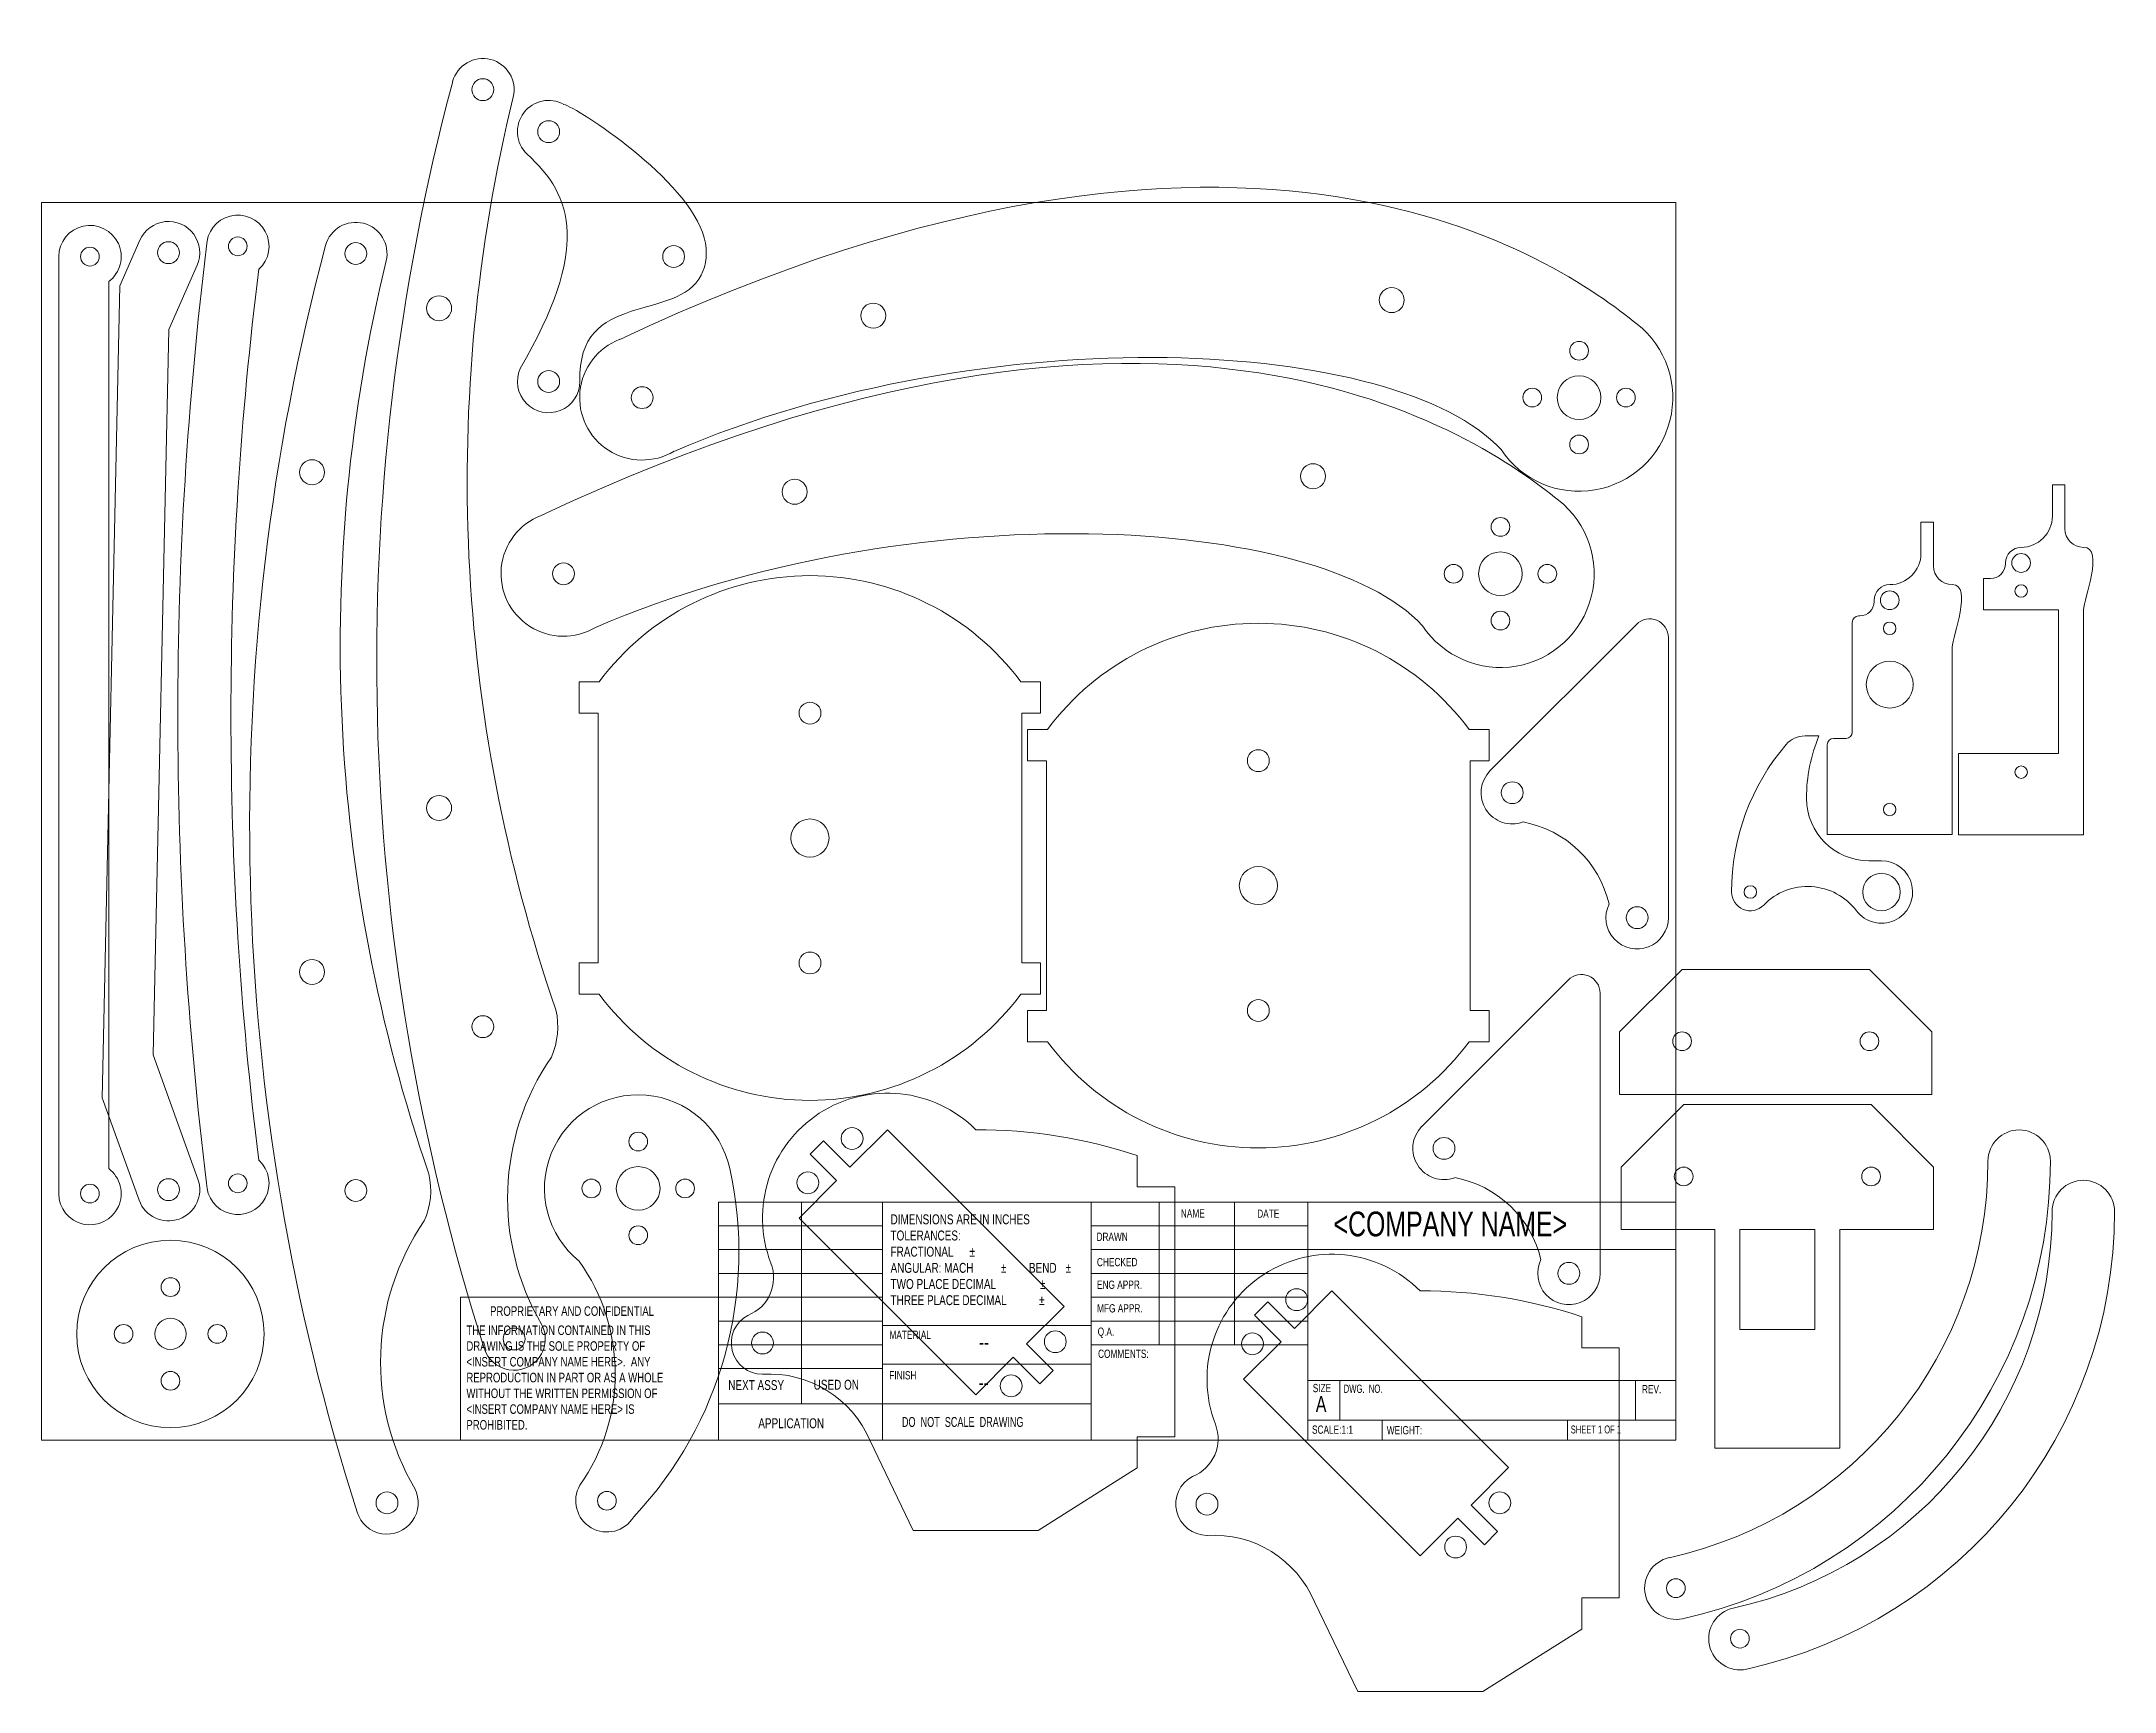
# Model space of a CAD drawing. Header units: millimetres. Extents: x 8 to 340, y -30 to 234.
import ezdxf

# ---------------------------------------------------------------- set-up
doc = ezdxf.new("R2010")
doc.units = ezdxf.units.MM
doc.styles.add('SLDTEXTSTYLE0', font='TXT', dxfattribs={"width": 0.75})
doc.styles.add('SLDTEXTSTYLE1', font='TXT', dxfattribs={"width": 0.694444})
doc.styles.add('SLDTEXTSTYLE2', font='TXT', dxfattribs={"width": 0.684783})
doc.styles.add('SLDTEXTSTYLE3', font='TXT', dxfattribs={"width": 0.6875})

# ---------------------------------------------------------------- blocks, each defined once
blk = doc.blocks.new('SW_NOTE_0')
at = {"color": 0, "linetype": 'Continuous', "lineweight": 0, "attachment_point": 1, "style": 'SLDTEXTSTYLE0'}
for s, insert, char_height in [('DIMENSIONS ARE IN INCHES', (0, 2.05), 1.5875), ('TOLERANCES:', (0, -0.54), 1.5875), ('FRACTIONAL', (0, -3.13), 1.587), ('ANGULAR: MACH', (0, -5.72), 1.5875), ('%%p', (12.64, -3.13), 1.587), ('%%p', (17.67, -5.72), 1.587), ('BEND', (22.16, -5.72), 1.587), ('%%p', (28.03, -5.72), 1.587), ('TWO PLACE DECIMAL', (0, -8.3), 1.5875), ('%%p', (23.92, -8.3), 1.587), ('THREE PLACE DECIMAL', (0, -10.89), 1.5875), ('%%p', (23.78, -10.89), 1.587)]:
    blk.add_mtext(s, dxfattribs=dict(at, insert=insert, char_height=char_height))
blk = doc.blocks.new('SW_NOTE_1')
at = {"color": 0, "linetype": 'Continuous', "lineweight": 0, "char_height": 1.524, "attachment_point": 1, "style": 'SLDTEXTSTYLE0'}
for s, insert in [('THE INFORMATION CONTAINED IN THIS', (0, 1.96)), ('<INSERT COMPANY NAME HERE>.  ANY', (0, -3.08)), ('DRAWING IS THE SOLE PROPERTY OF', (0, -0.56)), ('REPRODUCTION IN PART OR AS A WHOLE', (0, -5.61)), ('WITHOUT THE WRITTEN PERMISSION OF', (0, -8.13)), ('<INSERT COMPANY NAME HERE> IS', (0, -10.66)), ('PROHIBITED.', (0, -13.18))]:
    blk.add_mtext(s, dxfattribs=dict(at, insert=insert))

msp = doc.modelspace()

# ---------------------------------------------------------------- linework, layer by layer
at = {"color": 8, "linetype": 'Continuous', "lineweight": 0}
for p, q in [((8.38, 208.08), (270, 208.08)), ((8.38, 208.08), (8.38, 9.96)), ((270, 9.96), (270, 208.08)), ((116.77, 9.96), (116.77, 48.06)), ((116.77, 48.06), (143, 48.06)), ((130.03, 48.06), (130.03, 15.74)), ((143, 9.96), (143, 48.06)), ((143, 48.06), (270, 48.06)), ((176.45, 48.06), (176.45, 9.96)), ((187.29, 48.06), (187.29, 25.2)), ((199.38, 48.06), (199.38, 25.2)), ((211.11, 48.06), (211.11, 9.96)), ((116.77, 44.25), (143, 44.25)), ((176.45, 44.25), (211.11, 44.25)), ((116.77, 40.44), (143, 40.44)), ((176.45, 40.44), (270, 40.44)), ((116.77, 36.63), (143, 36.63)), ((176.45, 36.63), (211.11, 36.63)), ((116.77, 32.82), (75.44, 32.82)), ((75.44, 32.82), (75.44, 9.96)), ((116.77, 32.82), (143, 32.82)), ((176.45, 32.82), (211.11, 32.82)), ((116.77, 29.01), (143, 29.01)), ((176.45, 28.31), (143, 28.31)), ((176.45, 29.01), (211.11, 29.01)), ((116.77, 25.2), (143, 25.2)), ((176.45, 25.2), (211.11, 25.2)), ((116.77, 21.39), (143, 21.39)), ((143, 22.09), (176.45, 22.09)), ((211.11, 19.48), (270, 19.48)), ((216.21, 19.48), (216.21, 13.13)), ((263.57, 19.48), (263.57, 13.13)), ((143, 15.74), (116.77, 15.74)), ((143, 15.74), (176.45, 15.74)), ((270, 9.96), (8.38, 9.96)), ((211.11, 13.13), (270, 13.13)), ((222.99, 13.13), (222.99, 9.96)), ((252.69, 13.13), (252.69, 9.96))]:
    msp.add_line(p, q, dxfattribs=at)
at = {"color": 7, "linetype": 'Continuous', "lineweight": 15}
for p, q in [((11.14, 199.41), (11.14, 49.41)), ((24.14, 202.05), (20.92, 194.72)), ((28.77, 187.73), (33.3, 198.03)), ((20.92, 194.72), (18.09, 64.75)), ((19.14, 53.41), (19.14, 195.41)), ((26.24, 71.62), (28.77, 187.73)), ((330.3, 162.87), (330.3, 157.87)), ((332.3, 162.87), (330.3, 162.87)), ((332.3, 155.87), (332.3, 162.87)), ((309.27, 156.9), (309.27, 151.9)), ((311.27, 156.9), (309.27, 156.9)), ((311.27, 149.9), (311.27, 156.9)), ((322.8, 150.37), (322.8, 150.27)), ((319.3, 147.87), (319.3, 142.87)), ((320.4, 147.87), (319.3, 147.87)), ((301.77, 144.4), (301.77, 144.2)), ((319.3, 142.87), (331.3, 142.87)), ((331.3, 142.87), (331.3, 119.87)), ((335.3, 106.87), (335.3, 142.87)), ((263.72, 140.54), (240.3, 117.13)), ((298.27, 140.9), (298.27, 123.28)), ((299.47, 141.9), (299.27, 141.9)), ((268.84, 93.59), (268.84, 138.42)), ((314.27, 106.9), (314.27, 136.9)), ((94.48, 131.34), (94.48, 126.34)), ((97.66, 131.34), (94.48, 131.34)), ((168.34, 131.34), (165.16, 131.34)), ((168.34, 126.34), (168.34, 131.34)), ((94.48, 126.34), (97.48, 126.34)), ((97.48, 126.34), (97.48, 86.34)), ((165.34, 126.34), (168.34, 126.34)), ((165.34, 86.34), (165.34, 126.34)), ((166.26, 123.72), (166.26, 118.72)), ((169.44, 123.72), (166.26, 123.72)), ((240.12, 123.72), (236.94, 123.72)), ((240.12, 118.72), (240.12, 123.72)), ((292.94, 122.69), (290.71, 122.69)), ((294.27, 121.28), (294.27, 106.9)), ((297.27, 122.28), (295.27, 122.28)), ((315.3, 119.87), (315.3, 106.87)), ((331.3, 119.87), (315.3, 119.87)), ((166.26, 118.72), (169.26, 118.72)), ((169.26, 118.72), (169.26, 78.72)), ((237.12, 118.72), (240.12, 118.72)), ((237.12, 78.72), (237.12, 118.72)), ((294.27, 106.9), (314.27, 106.9)), ((315.3, 106.87), (335.3, 106.87)), ((302.94, 102.69), (300.94, 102.69)), ((94.48, 86.34), (94.48, 81.34)), ((97.48, 86.34), (94.48, 86.34)), ((168.34, 86.34), (165.34, 86.34)), ((168.34, 81.34), (168.34, 86.34)), ((252.79, 83.6), (229.37, 60.18)), ((271.02, 85.3), (261.02, 75.3)), ((301.02, 85.3), (271.02, 85.3)), ((311.02, 75.3), (301.02, 85.3)), ((94.48, 81.34), (97.66, 81.34)), ((165.16, 81.34), (168.34, 81.34)), ((257.91, 36.65), (257.91, 81.48)), ((166.26, 78.72), (166.26, 73.72)), ((169.26, 78.72), (166.26, 78.72)), ((240.12, 78.72), (237.12, 78.72)), ((240.12, 73.72), (240.12, 78.72)), ((166.26, 73.72), (169.44, 73.72)), ((236.94, 73.72), (240.12, 73.72)), ((261.02, 75.3), (261.02, 65.3)), ((311.02, 65.3), (311.02, 75.3)), ((33.42, 51.74), (26.24, 71.62)), ((18.09, 64.75), (24.02, 48.34)), ((261.02, 65.3), (311.02, 65.3)), ((271.28, 63.66), (261.28, 53.66)), ((301.28, 63.66), (271.28, 63.66)), ((311.28, 53.66), (301.28, 63.66)), ((133.56, 57.87), (131.44, 55.75)), ((137.8, 53.63), (133.56, 57.87)), ((143.81, 59.64), (137.8, 53.63)), ((172.09, 31.36), (143.81, 59.64)), ((131.44, 55.75), (135.68, 51.51)), ((183.81, 50.5), (183.81, 55.5)), ((261.28, 53.66), (261.28, 43.66)), ((311.28, 43.66), (311.28, 53.66)), ((135.68, 51.51), (129.67, 45.5)), ((189.81, 50.5), (183.81, 50.5)), ((189.81, 10.5), (189.81, 50.5)), ((129.67, 45.5), (157.95, 17.21)), ((261.28, 43.66), (276.28, 43.66)), ((276.28, 43.66), (276.28, 8.66)), ((292.28, 43.66), (280.28, 43.66)), ((280.28, 43.66), (280.28, 27.66)), ((292.28, 27.66), (292.28, 43.66)), ((296.28, 43.66), (311.28, 43.66)), ((296.28, 8.66), (296.28, 43.66)), ((214.97, 33.84), (208.96, 27.83)), ((243.26, 5.56), (214.97, 33.84)), ((166.08, 25.35), (172.09, 31.36)), ((204.72, 32.08), (202.6, 29.95)), ((202.6, 29.95), (206.84, 25.71)), ((208.96, 27.83), (204.72, 32.08)), ((254.97, 24.7), (254.97, 29.7)), ((280.28, 27.66), (292.28, 27.66)), ((170.33, 21.1), (166.08, 25.35)), ((206.84, 25.71), (200.83, 19.7)), ((260.97, 24.7), (254.97, 24.7)), ((260.97, -15.3), (260.97, 24.7)), ((157.95, 17.21), (163.96, 23.22)), ((163.96, 23.22), (168.2, 18.98)), ((168.2, 18.98), (170.33, 21.1)), ((200.83, 19.7), (229.12, -8.58)), ((183.81, 10.5), (189.81, 10.5)), ((183.81, 5.5), (183.81, 10.5)), ((141.03, 9.84), (147.95, -4.5)), ((276.28, 8.66), (296.28, 8.66)), ((167.95, -4.5), (183.81, 5.5)), ((237.25, -0.45), (243.26, 5.56)), ((229.12, -8.58), (235.13, -2.57)), ((235.13, -2.57), (239.37, -6.82)), ((241.49, -4.69), (237.25, -0.45)), ((147.95, -4.5), (167.95, -4.5)), ((239.37, -6.82), (241.49, -4.69)), ((212.19, -15.96), (219.12, -30.3)), ((254.97, -15.3), (260.97, -15.3)), ((254.97, -20.3), (254.97, -15.3)), ((239.12, -30.3), (254.97, -20.3)), ((219.12, -30.3), (239.12, -30.3))]:
    msp.add_line(p, q, dxfattribs=at)
for centre, radius in [((79.04, 226.14), 1.75), ((89.58, 219.42), 1.75), ((39.81, 201.06), 1.5), ((16.14, 199.41), 1.5), ((28.72, 200.04), 1.75), ((58.7, 199.9), 1.75), ((109.58, 199.42), 1.75), ((72.04, 191.14), 2), ((224.54, 192.45), 2), ((141.54, 189.96), 2), ((254.54, 184.34), 1.5), ((89.58, 179.42), 1.75), ((254.54, 176.84), 3.5), ((104.54, 176.84), 1.75), ((247.04, 176.84), 1.5), ((262.04, 176.84), 1.5), ((254.54, 169.34), 1.5), ((51.7, 164.9), 2), ((211.95, 164.26), 2), ((128.95, 161.76), 2), ((241.95, 156.14), 1.5), ((91.95, 148.64), 1.75), ((234.45, 148.64), 1.5), ((241.95, 148.64), 3.5), ((249.45, 148.64), 1.5), ((325.3, 150.37), 1.5), ((325.3, 145.87), 1), ((304.27, 144.4), 1.5), ((241.95, 141.14), 1.5), ((304.27, 139.9), 1), ((304.27, 130.9), 3.75), ((131.41, 126.34), 1.75), ((203.19, 118.72), 1.75), ((325.3, 116.87), 1), ((72.04, 111.14), 2), ((243.84, 113.59), 1.75), ((304.27, 110.9), 1), ((131.41, 106.34), 3.05), ((203.19, 98.72), 3.05), ((302.94, 97.69), 3), ((281.94, 97.69), 1), ((263.84, 93.59), 1.75), ((51.7, 84.9), 2), ((131.41, 86.34), 1.75), ((203.19, 78.72), 1.75), ((79.04, 76.14), 1.75), ((271.02, 73.8), 1.5), ((301.02, 73.8), 1.5), ((138.15, 58.23), 1.75), ((103.91, 57.74), 1.5), ((232.91, 56.65), 1.75), ((103.91, 50.24), 3.5), ((271.28, 52.16), 1.5), ((301.28, 52.16), 1.5), ((16.14, 49.41), 1.5), ((28.72, 50.04), 1.75), ((39.81, 51.06), 1.5), ((58.7, 49.9), 1.75), ((96.41, 50.24), 1.5), ((111.41, 50.24), 1.5), ((131.08, 51.15), 1.75), ((103.91, 42.74), 1.5), ((29.03, 26.95), 15), ((252.91, 36.65), 1.75), ((29.03, 34.45), 1.5), ((209.32, 32.43), 1.75), ((21.53, 26.95), 1.5), ((29.03, 26.95), 2.5), ((36.53, 26.95), 1.5), ((84.04, 26.14), 1.75), ((123.81, 25.5), 1.75), ((170.68, 25.7), 1.75), ((202.24, 25.36), 1.75), ((29.03, 19.45), 1.5), ((163.61, 18.63), 1.75), ((63.7, -0.1), 1.75), ((98.91, 0.24), 1.5), ((194.97, -0.3), 1.75), ((241.84, -0.1), 1.75), ((234.77, -7.17), 1.75), ((270.03, -13.75), 1.5), ((280.29, -21.83), 1.5)]:
    msp.add_circle(centre, radius, dxfattribs=at)
for centre, radius, start, end in [((79.04, 226.14), 5, 346.3395, 165.0658), ((422.05, 134.65), 360, 165.0658, 197.791), ((336.54, 163.55), 260, 166.3395, 199.0161), ((89.58, 219.42), 5, 60.6877, 225.4595), ((39.81, 201.06), 5, 312.5551, 180), ((16.14, 199.41), 5, 306.8699, 180), ((28.72, 200.04), 5, 336.2775, 156.2775), ((58.7, 199.9), 5, 346.3395, 165.0658), ((642.93, 126.06), 612.72, 172.96911, 187.03089), ((401.71, 108.41), 360, 165.0658, 197.791), ((608.89, 126.06), 570.18, 172.8147, 187.1853), ((316.21, 137.31), 260, 166.3395, 199.0161), ((104.54, 176.84), 10, 111.0351, 300.7), ((254.54, 176.84), 15, 213.6969, 51.7717), ((89.58, 179.42), 5, 155.5696, 0), ((241.95, 148.64), 15, 213.6969, 51.7717), ((91.95, 148.64), 10, 111.0351, 300.7), ((325.3, 157.87), 5, 270, 0), ((325.3, 150.37), 2.5, 90, 180), ((335.3, 155.87), 3, 180, 270), ((304.27, 151.9), 5, 270, 0), ((314.27, 149.9), 3, 180, 270), ((320.4, 150.27), 2.4, 270, 0), ((131.41, 106.34), 42, 36.5296, 143.4704), ((304.27, 144.4), 2.5, 90, 180), ((299.47, 144.2), 2.3, 270, 0), ((203.19, 98.72), 42, 36.5296, 143.4704), ((265.84, 138.42), 3, 360, 135), ((299.27, 140.9), 1, 90, 180), ((297.27, 123.28), 1, 270, 0), ((315.19, 97.69), 36.25, 139.3707, 180), ((290.71, 118.69), 4, 90, 139.3707), ((316.94, 112.69), 26, 157.3801, 180), ((295.27, 121.28), 1, 90, 180), ((243.84, 113.59), 5, 135, 290.4163), ((300.94, 112.69), 10, 180, 270), ((242.39, 91.78), 17.42, 13.2891, 79.4436), ((302.94, 97.69), 5, 217.0272, 90), ((281.94, 97.69), 3, 180, 315.8691), ((291.13, 88.78), 9.8, 37.0272, 135.8691), ((263.84, 93.59), 5, 153.9861, 0), ((254.91, 81.48), 3, 360, 135), ((131.41, 106.34), 42, 216.5296, 323.4704), ((79.04, 76.14), 12, 336.0633, 12.9941), ((203.19, 98.72), 42, 216.5296, 323.4704), ((123, 48.65), 40, 145.5614, 210.3745), ((103.91, 50.24), 15, 12.2643, 230.952), ((143.81, 45.5), 20, 45, 201.0898), ((232.91, 56.65), 5, 135, 290.4163), ((158.31, -20.9), 80.54, 71.5433, 90.2551), ((324.99, 54.61), 5, 0, 180), ((16.14, 49.41), 5, 180, 53.1301), ((39.81, 51.06), 5, 180, 47.4449), ((58.31, 40.04), 61.72, 316.6522, 12.5274), ((254.99, 54.61), 65, 282.4015, 0), ((254.99, 54.61), 75, 282.4015, 0), ((28.72, 50.04), 5, 199.8734, 19.8734), ((58.7, 49.9), 12, 336.0633, 12.9941), ((231.46, 34.84), 17.42, 13.2891, 79.4436), ((335.26, 46.54), 5, 0, 180), ((265.26, 46.54), 65, 282.4015, 0), ((265.26, 46.54), 75, 282.4015, 0), ((102.66, 22.41), 40, 145.5614, 210.3745), ((69.31, 20.58), 30.93, 324.7491, 35.6063), ((119.12, 35.95), 6.47, 291.3055, 21.3055), ((214.97, 19.7), 20, 45, 201.0898), ((252.91, 36.65), 5, 153.9861, 0), ((229.48, -46.7), 80.54, 71.5433, 90.2551), ((123.81, 25.5), 5, 117.9054, 270), ((84.04, 26.14), 5, 197.2588, 27.1855), ((124.89, 3.01), 17.52, 22.9291, 93.5416), ((190.28, 10.15), 6.47, 291.3055, 21.3055), ((194.97, -0.3), 5, 117.9054, 270), ((63.7, -0.1), 5, 197.2588, 27.1855), ((98.91, 0.24), 5, 150.1885, 329.0762), ((196.06, -22.79), 17.52, 22.9291, 93.5416), ((270.03, -13.75), 5, 102.4015, 282.4015), ((280.29, -21.83), 5, 102.4015, 282.4015)]:
    msp.add_arc(centre, radius, start, end, dxfattribs=at)
for points in [[(263.82, 188.62), (251.51, 198.5), (202.51, 233.86), (100.95, 186.17)], [(86.08, 215.85), (93.64, 209.03), (96.1, 200.61), (85.03, 181.48)], [(251.23, 160.43), (238.92, 170.31), (189.92, 205.66), (88.36, 157.98)], [(109.64, 168.24), (160.14, 189.93), (225.52, 186.45), (242.06, 168.52)], [(97.06, 140.04), (147.55, 161.73), (212.93, 158.25), (229.47, 140.32)], [(335.3, 142.87), (335.3, 144.48), (338.69, 152.87), (335.3, 152.87)], [(314.27, 136.9), (314.27, 138.5), (317.66, 146.9), (314.27, 146.9)]]:
    msp.add_open_spline(points, degree=3, dxfattribs=at)
msp.add_open_spline([(94.58, 179.42), (94.12, 194.14), (113.48, 187.75), (116.23, 209.06), (94.02, 223.31), (92.03, 223.77)], degree=3, knots=[0, 0, 0, 0, 0.482956, 0.582956, 1, 1, 1, 1], dxfattribs=at)

# ---------------------------------------------------------------- block references
at = {"color": 8, "linetype": 'Continuous', "lineweight": 0}
for name, p in [('SW_NOTE_0', (144.31, 44.04)), ('SW_NOTE_1', (76.41, 26.34))]:
    msp.add_blockref(name, p, dxfattribs=at)

# ---------------------------------------------------------------- texts
at = {"color": 8, "linetype": 'Continuous', "lineweight": 0, "attachment_point": 1}
for s, insert, char_height, style in [('NAME', (190.78, 46.91), 1.323, 'SLDTEXTSTYLE0'), ('DATE', (203.01, 46.86), 1.323, 'SLDTEXTSTYLE0'), ('<COMPANY NAME>', (215.23, 46.54), 3.9688, 'SLDTEXTSTYLE0'), ('DRAWN', (177.28, 43.17), 1.323, 'SLDTEXTSTYLE0'), ('CHECKED', (177.35, 39.11), 1.323, 'SLDTEXTSTYLE0'), ('ENG APPR.', (177.36, 35.49), 1.323, 'SLDTEXTSTYLE0'), ('PROPRIETARY AND CONFIDENTIAL', (80.2, 31.37), 1.524, 'SLDTEXTSTYLE0'), ('MFG APPR.', (177.37, 31.71), 1.323, 'SLDTEXTSTYLE0'), ('MATERIAL', (144.14, 27.47), 1.323, 'SLDTEXTSTYLE0'), ('Q.A.', (177.47, 27.97), 1.323, 'SLDTEXTSTYLE0'), ('--', (158.49, 26.81), 2.381, 'SLDTEXTSTYLE0'), ('COMMENTS:', (177.53, 24.44), 1.323, 'SLDTEXTSTYLE0'), ('FINISH', (144.11, 20.99), 1.323, 'SLDTEXTSTYLE0'), ('NEXT ASSY', (118.33, 19.55), 1.587, 'SLDTEXTSTYLE0'), ('USED ON', (132, 19.61), 1.587, 'SLDTEXTSTYLE0'), ('--', (158.43, 20.38), 2.381, 'SLDTEXTSTYLE0'), ('SIZE', (211.9, 18.95), 1.323, 'SLDTEXTSTYLE0'), ('A', (212.39, 17), 2.54, 'SLDTEXTSTYLE0'), ('DWG.  NO.', (216.85, 18.84), 1.323, 'SLDTEXTSTYLE1'), ('REV.', (264.6, 18.77), 1.323, 'SLDTEXTSTYLE0'), ('APPLICATION', (123.14, 13.44), 1.5875, 'SLDTEXTSTYLE0'), ('DO  NOT  SCALE  DRAWING', (146.13, 13.65), 1.5875, 'SLDTEXTSTYLE2'), ('SCALE:1:1', (211.78, 12.29), 1.323, 'SLDTEXTSTYLE0'), ('WEIGHT:', (223.75, 12.2), 1.323, 'SLDTEXTSTYLE0'), ('SHEET 1 OF 1', (253.21, 12.29), 1.27, 'SLDTEXTSTYLE3')]:
    msp.add_mtext(s, dxfattribs=dict(at, insert=insert, char_height=char_height, style=style))

doc.saveas('drawing.dxf')
